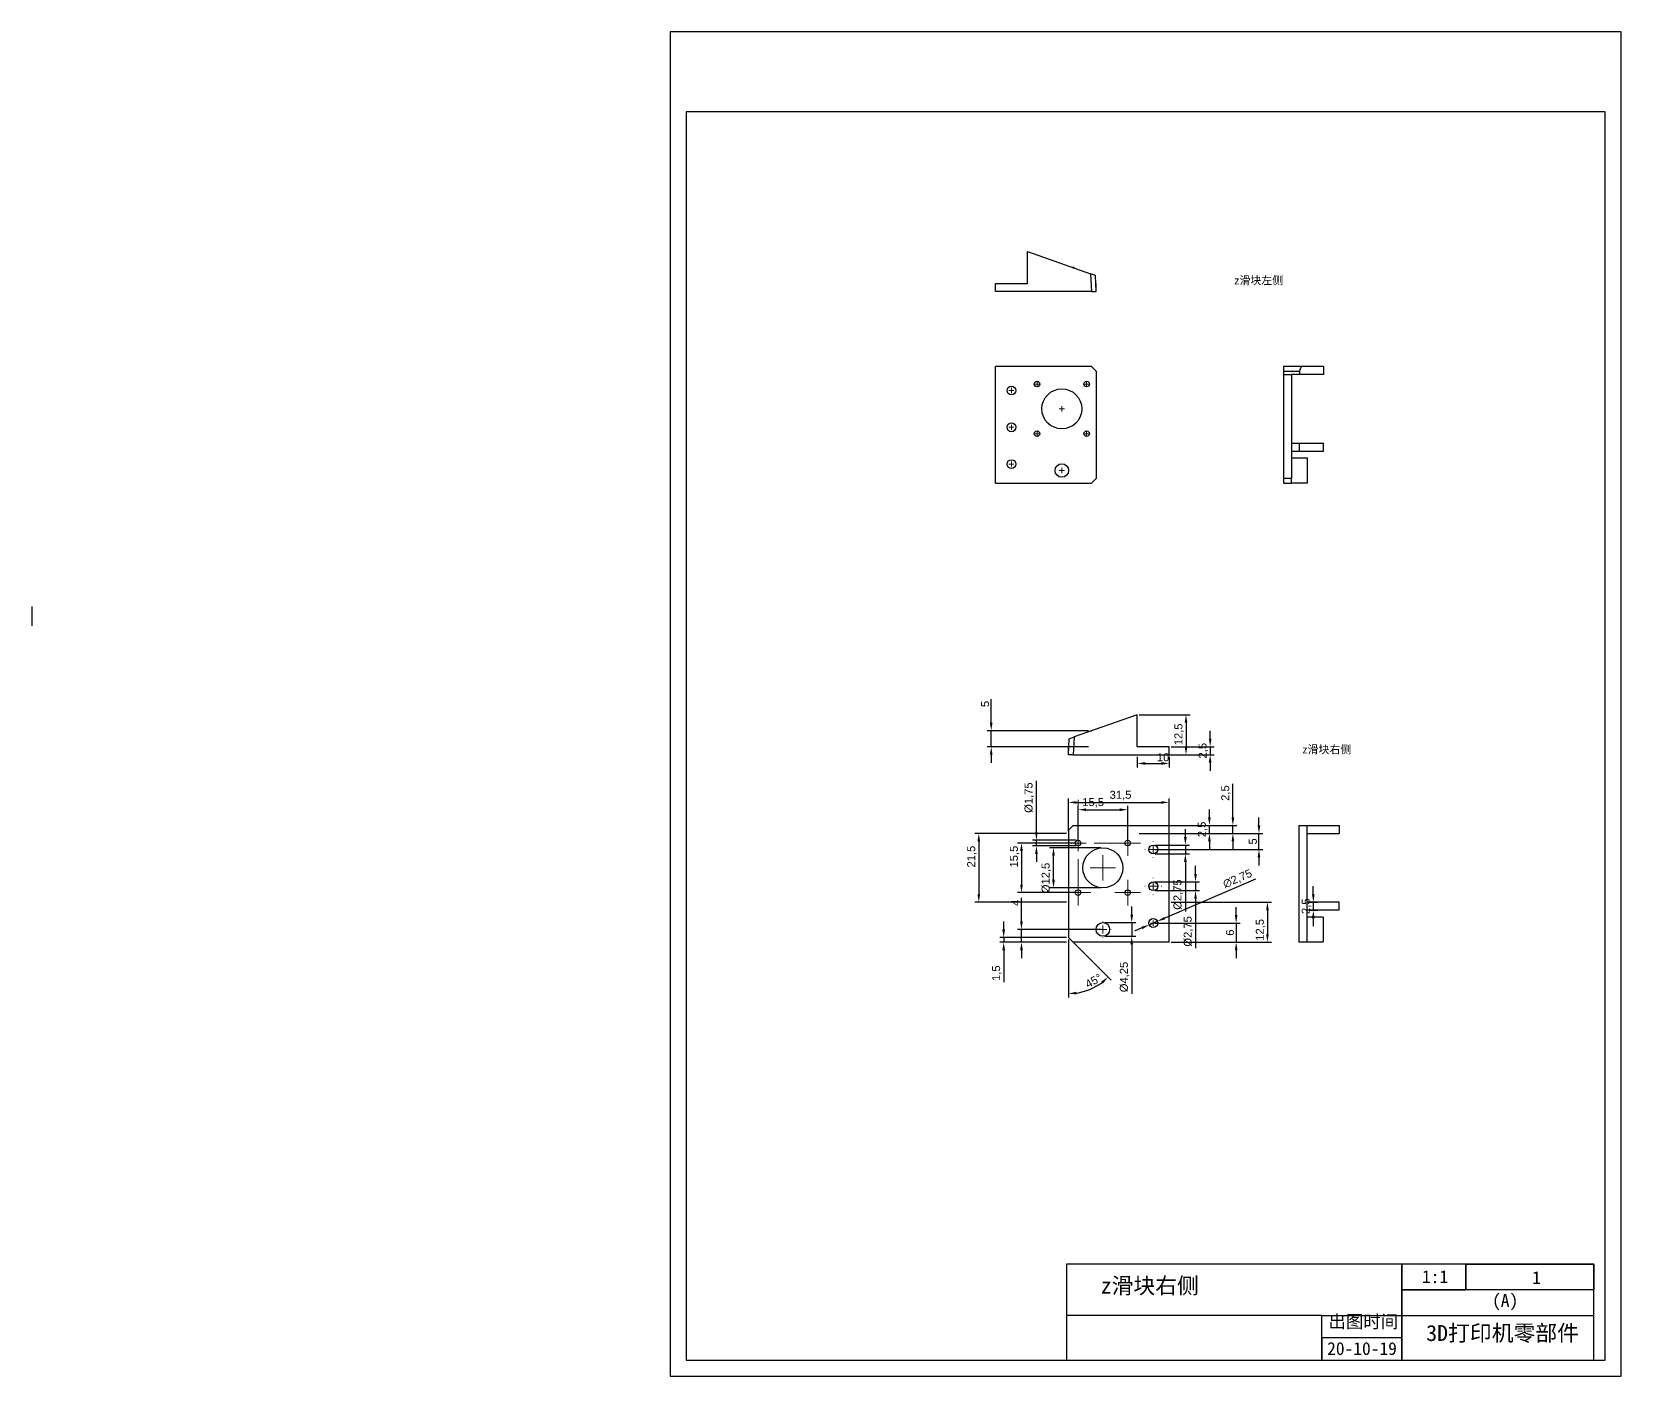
# Model space of a CAD drawing. Header units: millimetres. Extents: x -9 to 2385, y -1365 to 512.
# Drawn here: x -9.4 to 487, y -378.9 to 41.1 of the extents above; entities that cross this region are included whole.
import ezdxf

# ---------------------------------------------------------------- set-up
doc = ezdxf.new("R2010")
doc.units = ezdxf.units.MM
doc.styles.get("Standard").update_dxf_attribs({"font": 'arial.ttf'})
doc.dimstyles.new('ISO-25', dxfattribs={"dimtxt": 2.5, "dimasz": 2.5, "dimexe": 1.25, "dimexo": 0.625, "dimtad": 1, "dimtxsty": 'Standard', "dimcen": 2.5, "dimclrd": 1, "dimclre": 1, "dimclrt": 1, "dimadec": 0, "dimazin": 0, "dimtfac": 1, "dimtmove": 0, "dimatfit": 3, "dimfxl": 1, "dimtfillclr": 1, "dimarcsym": 0})

# ---------------------------------------------------------------- blocks, each defined once
blk = doc.blocks.new('SW_CENTERMARKSYMBOL_9')
at = {"color": 0, "linetype": 'Continuous', "lineweight": 0}
for p, q in [((-0.5, 0), (-0.85, 0)), ((0, 0), (-0.5, 0)), ((0, 0.5), (0, 0.85)), ((0, 0), (0, 0.5)), ((0, 0), (0, -0.5)), ((0, 0), (0.5, 0)), ((0.5, 0), (0.85, 0)), ((0, -0.5), (0, -0.85))]:
    blk.add_line(p, q, dxfattribs=at)
blk = doc.blocks.new('SW_CENTERMARKSYMBOL_10')
at = {"color": 0, "linetype": 'Continuous', "lineweight": 0}
for p, q in [((-0.5, 0), (-0.85, 0)), ((0, 0), (-0.5, 0)), ((0, 0.5), (0, 0.85)), ((0, 0), (0, 0.5)), ((0, 0), (0, -0.5)), ((0, 0), (0.5, 0)), ((0.5, 0), (0.85, 0)), ((0, -0.5), (0, -0.85))]:
    blk.add_line(p, q, dxfattribs=at)
blk = doc.blocks.new('SW_CENTERMARKSYMBOL_11')
at = {"color": 0, "linetype": 'Continuous', "lineweight": 0}
for p, q in [((-0.5, 0), (-0.85, 0)), ((0, 0), (-0.5, 0)), ((0, 0.5), (0, 0.85)), ((0, 0), (0, 0.5)), ((0, 0), (0, -0.5)), ((0, 0), (0.5, 0)), ((0.5, 0), (0.85, 0)), ((0, -0.5), (0, -0.85))]:
    blk.add_line(p, q, dxfattribs=at)
blk = doc.blocks.new('SW_CENTERMARKSYMBOL_12')
at = {"color": 0, "linetype": 'Continuous', "lineweight": 0}
for p, q in [((-0.5, 0), (-0.8, 0)), ((0, 0), (-0.5, 0)), ((0, 0.5), (0, 0.8)), ((0, 0), (0, 0.5)), ((0, 0), (0, -0.5)), ((0, 0), (0.5, 0)), ((0.5, 0), (0.8, 0)), ((0, -0.5), (0, -0.8))]:
    blk.add_line(p, q, dxfattribs=at)
blk = doc.blocks.new('SW_CENTERMARKSYMBOL_13')
at = {"color": 0, "linetype": 'Continuous', "lineweight": 0}
for p, q in [((-0.5, 0), (-0.8, 0)), ((0, 0), (-0.5, 0)), ((0, 0.5), (0, 0.8)), ((0, 0), (0, 0.5)), ((0, 0), (0, -0.5)), ((0, 0), (0.5, 0)), ((0.5, 0), (0.8, 0)), ((0, -0.5), (0, -0.8))]:
    blk.add_line(p, q, dxfattribs=at)
blk = doc.blocks.new('SW_CENTERMARKSYMBOL_14')
at = {"color": 0, "linetype": 'Continuous', "lineweight": 0}
for p, q in [((-0.5, 0), (-0.8, 0)), ((0, 0), (-0.5, 0)), ((0, 0.5), (0, 0.8)), ((0, 0), (0, 0.5)), ((0, 0), (0, -0.5)), ((0, 0), (0.5, 0)), ((0.5, 0), (0.8, 0)), ((0, -0.5), (0, -0.8))]:
    blk.add_line(p, q, dxfattribs=at)
blk = doc.blocks.new('SW_CENTERMARKSYMBOL_15')
at = {"color": 0, "linetype": 'Continuous', "lineweight": 0}
for p, q in [((-0.5, 0), (-0.8, 0)), ((0, 0), (-0.5, 0)), ((0, 0.5), (0, 0.8)), ((0, 0), (0, 0.5)), ((0, 0), (0, -0.5)), ((0, 0), (0.5, 0)), ((0.5, 0), (0.8, 0)), ((0, -0.5), (0, -0.8))]:
    blk.add_line(p, q, dxfattribs=at)
blk = doc.blocks.new('SW_CENTERMARKSYMBOL_16')
at = {"color": 0, "linetype": 'Continuous', "lineweight": 0}
for p, q in [((-0.5, 0), (-0.8, 0)), ((0, 0), (-0.5, 0)), ((0, 0.5), (0, 0.8)), ((0, 0), (0, 0.5)), ((0, 0), (0, -0.5)), ((0, 0), (0.5, 0)), ((0.5, 0), (0.8, 0)), ((0, -0.5), (0, -0.8))]:
    blk.add_line(p, q, dxfattribs=at)
blk = doc.blocks.new('SW_CENTERMARKSYMBOL_17')
at = {"color": 0, "linetype": 'Continuous', "lineweight": 0}
for p, q in [((-0.5, 0), (-0.8, 0)), ((0, 0), (-0.5, 0)), ((0, 0.5), (0, 0.8)), ((0, 0), (0, 0.5)), ((0, 0), (0, -0.5)), ((0, 0), (0.5, 0)), ((0.5, 0), (0.8, 0)), ((0, -0.5), (0, -0.8))]:
    blk.add_line(p, q, dxfattribs=at)
blk = doc.blocks.new('*D286')
at = {"color": 1, "linetype": 'Continuous', "lineweight": -2, "transparency": 16777216}
for p, q in [((314.39, -208.72), (314.39, -198.41)), ((345.89, -208.72), (345.89, -198.41)), ((316.89, -199.66), (343.39, -199.66))]:
    blk.add_line(p, q, dxfattribs=at)
at = {"color": 1, "linetype": 'Continuous', "transparency": 16777216}
for points in [[(316.89, -199.24), (316.89, -200.07), (314.39, -199.66)], [(343.39, -199.24), (343.39, -200.07), (345.89, -199.66)]]:
    blk.add_solid(points, dxfattribs=at)
at = {"layer": 'Defpoints', "color": 0, "linetype": 'Continuous', "transparency": 16777216}
for p in [(345.89, -199.66), (314.39, -209.34), (345.89, -209.34)]:
    blk.add_point(p, dxfattribs=at)
at = {"color": 1, "linetype": 'Continuous', "lineweight": 18, "transparency": 16777216, "insert": (330.66, -196.03), "char_height": 2.5, "attachment_point": 2}
blk.add_mtext('31,5', dxfattribs=at)
blk = doc.blocks.new('*D287')
at = {"color": 1, "linetype": 'Continuous', "lineweight": -2, "transparency": 16777216}
for p, q in [((313.76, -209.34), (285.14, -209.34)), ((286.39, -211.84), (286.39, -228.34)), ((313.76, -230.84), (285.14, -230.84))]:
    blk.add_line(p, q, dxfattribs=at)
at = {"color": 1, "linetype": 'Continuous', "transparency": 16777216}
for points in [[(285.97, -211.84), (286.8, -211.84), (286.39, -209.34)], [(285.97, -228.34), (286.8, -228.34), (286.39, -230.84)]]:
    blk.add_solid(points, dxfattribs=at)
at = {"layer": 'Defpoints', "color": 0, "linetype": 'Continuous', "transparency": 16777216}
for p in [(314.39, -209.34), (286.39, -230.84), (314.39, -230.84)]:
    blk.add_point(p, dxfattribs=at)
at = {"color": 1, "linetype": 'Continuous', "lineweight": 18, "transparency": 16777216, "insert": (282.76, -216.58), "char_height": 2.5, "attachment_point": 2, "rotation": 90}
blk.add_mtext('21,5', dxfattribs=at)
blk = doc.blocks.new('*D288')
at = {"color": 1, "linetype": 'Continuous', "lineweight": -2, "transparency": 16777216}
for p, q in [((317.39, -211.72), (317.39, -200.68)), ((319.89, -201.93), (330.39, -201.93)), ((332.89, -211.72), (332.89, -200.68))]:
    blk.add_line(p, q, dxfattribs=at)
at = {"color": 1, "linetype": 'Continuous', "transparency": 16777216}
for points in [[(319.89, -201.52), (319.89, -202.35), (317.39, -201.93)], [(330.39, -201.52), (330.39, -202.35), (332.89, -201.93)]]:
    blk.add_solid(points, dxfattribs=at)
at = {"layer": 'Defpoints', "color": 0, "linetype": 'Continuous', "transparency": 16777216}
for p in [(332.89, -201.93), (317.39, -212.34), (332.89, -212.34)]:
    blk.add_point(p, dxfattribs=at)
at = {"color": 1, "linetype": 'Continuous', "lineweight": 18, "transparency": 16777216, "insert": (322.1, -198.3), "char_height": 2.5, "attachment_point": 2}
blk.add_mtext('15,5', dxfattribs=at)
blk = doc.blocks.new('*D289')
at = {"color": 1, "linetype": 'Continuous', "lineweight": -2, "transparency": 16777216}
for p, q in [((316.76, -212.34), (298.47, -212.34)), ((299.72, -214.84), (299.72, -225.34)), ((316.76, -227.84), (298.47, -227.84))]:
    blk.add_line(p, q, dxfattribs=at)
at = {"color": 1, "linetype": 'Continuous', "transparency": 16777216}
for points in [[(299.3, -214.84), (300.14, -214.84), (299.72, -212.34)], [(299.3, -225.34), (300.14, -225.34), (299.72, -227.84)]]:
    blk.add_solid(points, dxfattribs=at)
at = {"layer": 'Defpoints', "color": 0, "linetype": 'Continuous', "transparency": 16777216}
for p in [(317.39, -212.34), (299.72, -227.84), (317.39, -227.84)]:
    blk.add_point(p, dxfattribs=at)
at = {"color": 1, "linetype": 'Continuous', "lineweight": 18, "transparency": 16777216, "insert": (296.09, -216.58), "char_height": 2.5, "attachment_point": 2, "rotation": 90}
blk.add_mtext('15,5', dxfattribs=at)
blk = doc.blocks.new('*D290')
at = {"color": 1, "linetype": 'Continuous', "lineweight": -2, "transparency": 16777216}
for p, q in [((324.51, -213.84), (308.47, -213.84)), ((309.72, -223.84), (309.72, -216.34)), ((324.51, -226.34), (308.47, -226.34))]:
    blk.add_line(p, q, dxfattribs=at)
at = {"color": 1, "linetype": 'Continuous', "transparency": 16777216}
for points in [[(309.3, -216.34), (310.14, -216.34), (309.72, -213.84)], [(309.3, -223.84), (310.14, -223.84), (309.72, -226.34)]]:
    blk.add_solid(points, dxfattribs=at)
at = {"layer": 'Defpoints', "color": 0, "linetype": 'Continuous', "transparency": 16777216}
for p in [(309.72, -213.84), (325.14, -213.84), (325.14, -226.34)]:
    blk.add_point(p, dxfattribs=at)
at = {"color": 1, "linetype": 'Continuous', "lineweight": 18, "transparency": 16777216, "insert": (306.01, -223.26), "char_height": 2.5, "attachment_point": 2, "rotation": 90}
blk.add_mtext('%%c12,5', dxfattribs=at)
blk = doc.blocks.new('*D291')
at = {"color": 1, "linetype": 'Continuous', "lineweight": -2, "transparency": 16777216}
for p, q in [((304.39, -208.97), (304.39, -192.91)), ((316.76, -211.47), (303.14, -211.47)), ((316.76, -213.22), (303.14, -213.22)), ((304.39, -213.22), (304.39, -211.47)), ((304.39, -215.72), (304.39, -218.22))]:
    blk.add_line(p, q, dxfattribs=at)
at = {"color": 1, "linetype": 'Continuous', "transparency": 16777216}
for points in [[(303.97, -208.97), (304.8, -208.97), (304.39, -211.47)], [(303.97, -215.72), (304.8, -215.72), (304.39, -213.22)]]:
    blk.add_solid(points, dxfattribs=at)
at = {"layer": 'Defpoints', "color": 0, "linetype": 'Continuous', "transparency": 16777216}
for p in [(304.39, -211.47), (317.39, -211.47), (317.39, -213.22)]:
    blk.add_point(p, dxfattribs=at)
at = {"color": 1, "linetype": 'Continuous', "lineweight": 18, "transparency": 16777216, "insert": (300.67, -198.15), "char_height": 2.5, "attachment_point": 2, "rotation": 90}
blk.add_mtext('%%c1,75', dxfattribs=at)
blk = doc.blocks.new('*D292')
at = {"color": 1, "linetype": 'Continuous', "lineweight": -2, "transparency": 16777216}
for p, q in [((350.9, -210.47), (350.9, -207.97)), ((341.51, -212.97), (352.15, -212.97)), ((350.9, -212.97), (350.9, -215.72)), ((341.51, -215.72), (352.15, -215.72)), ((350.9, -218.22), (350.9, -233.69))]:
    blk.add_line(p, q, dxfattribs=at)
at = {"color": 1, "linetype": 'Continuous', "transparency": 16777216}
for points in [[(350.48, -210.47), (351.32, -210.47), (350.9, -212.97)], [(350.48, -218.22), (351.32, -218.22), (350.9, -215.72)]]:
    blk.add_solid(points, dxfattribs=at)
at = {"layer": 'Defpoints', "color": 0, "linetype": 'Continuous', "transparency": 16777216}
for p in [(340.89, -212.97), (350.9, -212.97), (340.89, -215.72)]:
    blk.add_point(p, dxfattribs=at)
at = {"color": 1, "linetype": 'Continuous', "lineweight": 18, "transparency": 16777216, "insert": (347.19, -228.45), "char_height": 2.5, "attachment_point": 2, "rotation": 90}
blk.add_mtext('%%c2,75', dxfattribs=at)
blk = doc.blocks.new('*D293')
at = {"color": 1, "linetype": 'Continuous', "lineweight": -2, "transparency": 16777216}
for p, q in [((354.08, -221.97), (354.08, -219.47)), ((341.51, -224.47), (355.33, -224.47)), ((341.51, -227.22), (355.33, -227.22)), ((354.08, -224.47), (354.08, -227.22)), ((354.08, -229.72), (354.08, -245.19))]:
    blk.add_line(p, q, dxfattribs=at)
at = {"color": 1, "linetype": 'Continuous', "transparency": 16777216}
for points in [[(353.66, -221.97), (354.49, -221.97), (354.08, -224.47)], [(353.66, -229.72), (354.49, -229.72), (354.08, -227.22)]]:
    blk.add_solid(points, dxfattribs=at)
at = {"layer": 'Defpoints', "color": 0, "linetype": 'Continuous', "transparency": 16777216}
for p in [(340.89, -224.47), (340.89, -227.22), (354.08, -224.47)]:
    blk.add_point(p, dxfattribs=at)
at = {"color": 1, "linetype": 'Continuous', "lineweight": 18, "transparency": 16777216, "insert": (350.37, -239.95), "char_height": 2.5, "attachment_point": 2, "rotation": 90}
blk.add_mtext('%%c2,75', dxfattribs=at)
blk = doc.blocks.new('*D294')
at = {"color": 1, "linetype": 'Continuous', "lineweight": -2, "transparency": 16777216}
for p, q in [((373.89, -206.84), (373.89, -204.34)), ((346.51, -209.34), (375.14, -209.34)), ((373.89, -214.34), (373.89, -209.34)), ((341.51, -214.34), (375.14, -214.34)), ((373.89, -216.84), (373.89, -219.34))]:
    blk.add_line(p, q, dxfattribs=at)
at = {"color": 1, "linetype": 'Continuous', "transparency": 16777216}
for points in [[(373.47, -206.84), (374.3, -206.84), (373.89, -209.34)], [(373.47, -216.84), (374.3, -216.84), (373.89, -214.34)]]:
    blk.add_solid(points, dxfattribs=at)
at = {"layer": 'Defpoints', "color": 0, "linetype": 'Continuous', "transparency": 16777216}
for p in [(345.89, -209.34), (373.89, -209.34), (340.89, -214.34)]:
    blk.add_point(p, dxfattribs=at)
at = {"color": 1, "linetype": 'Continuous', "lineweight": 18, "transparency": 16777216, "insert": (370.72, -211.84), "char_height": 2.5, "attachment_point": 2, "rotation": 90}
blk.add_mtext('5', dxfattribs=at)
blk = doc.blocks.new('*D295')
at = {"color": 1, "linetype": 'Continuous', "lineweight": -2, "transparency": 16777216}
for p, q in [((346.51, -230.84), (377.78, -230.84)), ((376.53, -233.34), (376.53, -240.84)), ((346.51, -243.34), (377.78, -243.34))]:
    blk.add_line(p, q, dxfattribs=at)
at = {"color": 1, "linetype": 'Continuous', "transparency": 16777216}
for points in [[(376.12, -233.34), (376.95, -233.34), (376.53, -230.84)], [(376.12, -240.84), (376.95, -240.84), (376.53, -243.34)]]:
    blk.add_solid(points, dxfattribs=at)
at = {"layer": 'Defpoints', "color": 0, "linetype": 'Continuous', "transparency": 16777216}
for p in [(345.89, -230.84), (345.89, -243.34), (376.53, -243.34)]:
    blk.add_point(p, dxfattribs=at)
at = {"color": 1, "linetype": 'Continuous', "lineweight": 18, "transparency": 16777216, "insert": (372.9, -239.47), "char_height": 2.5, "attachment_point": 2, "rotation": 90}
blk.add_mtext('12,5', dxfattribs=at)
blk = doc.blocks.new('*D296')
at = {"color": 1, "linetype": 'Continuous', "lineweight": -2, "transparency": 16777216}
for p, q in [((334.15, -234.72), (334.15, -232.22)), ((325.76, -237.22), (335.4, -237.22)), ((334.15, -237.22), (334.15, -241.47)), ((325.76, -241.47), (335.4, -241.47)), ((334.15, -243.97), (334.15, -259.44))]:
    blk.add_line(p, q, dxfattribs=at)
at = {"color": 1, "linetype": 'Continuous', "transparency": 16777216}
for points in [[(333.73, -234.72), (334.56, -234.72), (334.15, -237.22)], [(333.73, -243.97), (334.56, -243.97), (334.15, -241.47)]]:
    blk.add_solid(points, dxfattribs=at)
at = {"layer": 'Defpoints', "color": 0, "linetype": 'Continuous', "transparency": 16777216}
for p in [(325.14, -237.22), (334.15, -237.22), (325.14, -241.47)]:
    blk.add_point(p, dxfattribs=at)
at = {"color": 1, "linetype": 'Continuous', "lineweight": 18, "transparency": 16777216, "insert": (330.44, -254.2), "char_height": 2.5, "attachment_point": 2, "rotation": 90}
blk.add_mtext('%%c4,25', dxfattribs=at)
blk = doc.blocks.new('*D297')
at = {"color": 1, "linetype": 'Continuous', "lineweight": -2, "transparency": 16777216}
for p, q in [((299.72, -236.84), (299.72, -229.5)), ((324.51, -239.34), (298.47, -239.34)), ((299.72, -243.34), (299.72, -239.34)), ((313.76, -243.34), (298.47, -243.34)), ((299.72, -245.84), (299.72, -248.34))]:
    blk.add_line(p, q, dxfattribs=at)
at = {"color": 1, "linetype": 'Continuous', "transparency": 16777216}
for points in [[(299.3, -236.84), (300.14, -236.84), (299.72, -239.34)], [(299.3, -245.84), (300.14, -245.84), (299.72, -243.34)]]:
    blk.add_solid(points, dxfattribs=at)
at = {"layer": 'Defpoints', "color": 0, "linetype": 'Continuous', "transparency": 16777216}
for p in [(325.14, -239.34), (299.72, -243.34), (314.39, -243.34)]:
    blk.add_point(p, dxfattribs=at)
at = {"color": 1, "linetype": 'Continuous', "lineweight": 18, "transparency": 16777216, "insert": (296.6, -230.99), "char_height": 2.5, "attachment_point": 2, "rotation": 90}
blk.add_mtext('4', dxfattribs=at)
blk = doc.blocks.new('*D298')
at = {"color": 1, "linetype": 'Continuous', "lineweight": -2, "transparency": 16777216}
for p, q in [((365.74, -204.34), (365.74, -193.81)), ((336.51, -206.84), (366.99, -206.84)), ((365.74, -209.34), (365.74, -206.84)), ((336.51, -209.34), (366.99, -209.34)), ((365.74, -211.84), (365.74, -214.34))]:
    blk.add_line(p, q, dxfattribs=at)
at = {"color": 1, "linetype": 'Continuous', "transparency": 16777216}
for points in [[(365.32, -204.34), (366.16, -204.34), (365.74, -206.84)], [(365.32, -211.84), (366.16, -211.84), (365.74, -209.34)]]:
    blk.add_solid(points, dxfattribs=at)
at = {"layer": 'Defpoints', "color": 0, "linetype": 'Continuous', "transparency": 16777216}
for p in [(335.89, -206.84), (365.74, -206.84), (335.89, -209.34)]:
    blk.add_point(p, dxfattribs=at)
at = {"color": 1, "linetype": 'Continuous', "lineweight": 18, "transparency": 16777216, "insert": (362.11, -196.74), "char_height": 2.5, "attachment_point": 2, "rotation": 90}
blk.add_mtext('2,5', dxfattribs=at)
blk = doc.blocks.new('*D299')
at = {"color": 1, "linetype": 'Continuous', "lineweight": -2, "transparency": 16777216}
for p, q in [((366.76, -234.84), (366.76, -232.34)), ((341.51, -237.34), (368.01, -237.34)), ((366.76, -237.34), (366.76, -243.34)), ((346.51, -243.34), (368.01, -243.34)), ((366.76, -245.84), (366.76, -248.34))]:
    blk.add_line(p, q, dxfattribs=at)
at = {"color": 1, "linetype": 'Continuous', "transparency": 16777216}
for points in [[(366.35, -234.84), (367.18, -234.84), (366.76, -237.34)], [(366.35, -245.84), (367.18, -245.84), (366.76, -243.34)]]:
    blk.add_solid(points, dxfattribs=at)
at = {"layer": 'Defpoints', "color": 0, "linetype": 'Continuous', "transparency": 16777216}
for p in [(340.89, -237.34), (345.89, -243.34), (366.76, -243.34)]:
    blk.add_point(p, dxfattribs=at)
at = {"color": 1, "linetype": 'Continuous', "lineweight": 18, "transparency": 16777216, "insert": (363.59, -240.34), "char_height": 2.5, "attachment_point": 2, "rotation": 90}
blk.add_mtext('6', dxfattribs=at)
blk = doc.blocks.new('*D300')
at = {"color": 1, "linetype": 'Continuous', "lineweight": -2, "transparency": 16777216}
for p, q in [((372.8, -223.66), (344.45, -235.82)), ((339.62, -237.89), (342.15, -236.8)), ((337.32, -238.87), (335.03, -239.86))]:
    blk.add_line(p, q, dxfattribs=at)
at = {"color": 1, "linetype": 'Continuous', "transparency": 16777216}
for points in [[(337.16, -238.49), (337.49, -239.25), (339.62, -237.89)], [(344.28, -235.43), (344.61, -236.2), (342.15, -236.8)]]:
    blk.add_solid(points, dxfattribs=at)
at = {"layer": 'Defpoints', "color": 0, "linetype": 'Continuous', "transparency": 16777216}
for p in [(339.62, -237.89), (342.15, -236.8)]:
    blk.add_point(p, dxfattribs=at)
at = {"color": 1, "linetype": 'Continuous', "lineweight": 18, "transparency": 16777216, "insert": (362.28, -224.13), "char_height": 2.5, "attachment_point": 1, "rotation": 23.2026}
blk.add_mtext('∅2,75', dxfattribs=at)
blk = doc.blocks.new('*D301')
at = {"color": 1, "linetype": 'Continuous', "lineweight": -2, "transparency": 16777216}
for p, q in [((358.41, -204.34), (358.41, -201.84)), ((346.51, -206.84), (359.66, -206.84)), ((358.41, -209.34), (358.41, -206.84)), ((346.51, -209.34), (359.66, -209.34)), ((358.41, -211.84), (358.41, -214.34))]:
    blk.add_line(p, q, dxfattribs=at)
at = {"color": 1, "linetype": 'Continuous', "transparency": 16777216}
for points in [[(357.99, -204.34), (358.82, -204.34), (358.41, -206.84)], [(357.99, -211.84), (358.82, -211.84), (358.41, -209.34)]]:
    blk.add_solid(points, dxfattribs=at)
at = {"layer": 'Defpoints', "color": 0, "linetype": 'Continuous', "transparency": 16777216}
for p in [(345.89, -206.84), (358.41, -206.84), (345.89, -209.34)]:
    blk.add_point(p, dxfattribs=at)
at = {"color": 1, "linetype": 'Continuous', "lineweight": 18, "transparency": 16777216, "insert": (354.78, -208.09), "char_height": 2.5, "attachment_point": 2, "rotation": 90}
blk.add_mtext('2,5', dxfattribs=at)
blk = doc.blocks.new('*D302')
at = {"color": 1, "linetype": 'Continuous', "lineweight": -2, "transparency": 16777216}
for p, q in [((294.17, -239.34), (294.17, -236.84)), ((313.76, -241.84), (292.92, -241.84)), ((294.17, -241.84), (294.17, -243.34)), ((313.76, -243.34), (292.92, -243.34)), ((294.17, -245.84), (294.17, -255.8))]:
    blk.add_line(p, q, dxfattribs=at)
at = {"color": 1, "linetype": 'Continuous', "transparency": 16777216}
for points in [[(293.75, -239.34), (294.58, -239.34), (294.17, -241.84)], [(293.75, -245.84), (294.58, -245.84), (294.17, -243.34)]]:
    blk.add_solid(points, dxfattribs=at)
at = {"layer": 'Defpoints', "color": 0, "linetype": 'Continuous', "transparency": 16777216}
for p in [(314.39, -241.84), (294.17, -243.34), (314.39, -243.34)]:
    blk.add_point(p, dxfattribs=at)
at = {"color": 1, "linetype": 'Continuous', "lineweight": 18, "transparency": 16777216, "insert": (290.54, -253.01), "char_height": 2.5, "attachment_point": 2, "rotation": 90}
blk.add_mtext('1,5', dxfattribs=at)
blk = doc.blocks.new('*D303')
at = {"color": 1, "linetype": 'Continuous', "lineweight": -2, "transparency": 16777216}
for p, q in [((314.39, -242.47), (314.39, -260.65)), ((314.83, -242.29), (327.68, -255.14))]:
    blk.add_line(p, q, dxfattribs=at)
blk.add_arc((314.39, -241.84), 17.55, 278.1677, 306.8323, dxfattribs=at)
at = {"color": 1, "linetype": 'Continuous', "transparency": 16777216}
for points in [[(324.63, -255.58), (325.18, -256.21), (326.8, -254.25)], [(316.91, -259.63), (316.85, -258.8), (314.39, -259.4)]]:
    blk.add_solid(points, dxfattribs=at)
at = {"layer": 'Defpoints', "color": 0, "linetype": 'Continuous', "transparency": 16777216}
for p in [(314.39, -236.84), (310.85, -238.31), (314.39, -241.84), (314.39, -241.84), (318.93, -258.8)]:
    blk.add_point(p, dxfattribs=at)
at = {"color": 1, "linetype": 'Continuous', "lineweight": 18, "transparency": 16777216, "insert": (319.31, -255.59), "char_height": 2.5, "attachment_point": 1, "rotation": 29.5729}
blk.add_mtext('45°', dxfattribs=at)
blk = doc.blocks.new('SW_CENTERMARKSYMBOL_0')
at = {"color": 0, "linetype": 'Continuous', "lineweight": 0}
for p, q in [((0, 5), (0, 13.5)), ((-5, 0), (-13.5, 0)), ((0, 0), (-2.5, 0)), ((0, 0), (0, 2.5)), ((0, 0), (0, -2.5)), ((0, 0), (2.5, 0)), ((5, 0), (13.5, 0)), ((0, -5), (0, -13.5))]:
    blk.add_line(p, q, dxfattribs=at)
blk = doc.blocks.new('SW_CENTERMARKSYMBOL_1')
at = {"color": 0, "linetype": 'Continuous', "lineweight": 0}
for p, q in [((-2.5, 0), (-4, 0)), ((0, 0), (-2.5, 0)), ((0, 2.5), (0, 4)), ((0, 0), (0, 2.5)), ((0, 0), (0, -2.5)), ((0, 0), (2.5, 0)), ((2.5, 0), (4, 0)), ((0, -2.5), (0, -4))]:
    blk.add_line(p, q, dxfattribs=at)
blk = doc.blocks.new('SW_CENTERMARKSYMBOL_2')
at = {"color": 0, "linetype": 'Continuous', "lineweight": 0}
for p, q in [((-2.5, 0), (-4, 0)), ((0, 0), (-2.5, 0)), ((0, 2.5), (0, 4)), ((0, 0), (0, 2.5)), ((0, 0), (0, -2.5)), ((0, 0), (2.5, 0)), ((2.5, 0), (4, 0)), ((0, -2.5), (0, -4))]:
    blk.add_line(p, q, dxfattribs=at)
blk = doc.blocks.new('SW_CENTERMARKSYMBOL_3')
at = {"color": 0, "linetype": 'Continuous', "lineweight": 0}
for p, q in [((-2.5, 0), (-4, 0)), ((0, 0), (-2.5, 0)), ((0, 2.5), (0, 4)), ((0, 0), (0, 2.5)), ((0, 0), (0, -2.5)), ((0, 0), (2.5, 0)), ((2.5, 0), (4, 0)), ((0, -2.5), (0, -4))]:
    blk.add_line(p, q, dxfattribs=at)
blk = doc.blocks.new('SW_CENTERMARKSYMBOL_4')
at = {"color": 0, "linetype": 'Continuous', "lineweight": 0}
for p, q in [((-2.5, 0), (-4, 0)), ((0, 0), (-2.5, 0)), ((0, 2.5), (0, 4)), ((0, 0), (0, 2.5)), ((0, 0), (0, -2.5)), ((0, 0), (2.5, 0)), ((2.5, 0), (4, 0)), ((0, -2.5), (0, -4))]:
    blk.add_line(p, q, dxfattribs=at)
blk = doc.blocks.new('SW_CENTERMARKSYMBOL_5')
at = {"color": 0, "linetype": 'Continuous', "lineweight": 0}
for p, q in [((-2.5, 0), (-2.625, 0)), ((0, 0), (-1.25, 0)), ((0, 2.5), (0, 2.625)), ((0, 0), (0, 1.25)), ((0, 0), (0, -1.25)), ((0, 0), (1.25, 0)), ((2.5, 0), (2.625, 0)), ((0, -2.5), (0, -2.625))]:
    blk.add_line(p, q, dxfattribs=at)
blk = doc.blocks.new('SW_CENTERMARKSYMBOL_6')
at = {"color": 0, "linetype": 'Continuous', "lineweight": 0}
for p, q in [((-2.5, 0), (-2.625, 0)), ((0, 0), (-1.25, 0)), ((0, 2.5), (0, 2.625)), ((0, 0), (0, 1.25)), ((0, 0), (0, -1.25)), ((0, 0), (1.25, 0)), ((2.5, 0), (2.625, 0)), ((0, -2.5), (0, -2.625))]:
    blk.add_line(p, q, dxfattribs=at)
blk = doc.blocks.new('SW_CENTERMARKSYMBOL_7')
at = {"color": 0, "linetype": 'Continuous', "lineweight": 0}
for p, q in [((-2.5, 0), (-2.625, 0)), ((0, 0), (-1.25, 0)), ((0, 2.5), (0, 2.625)), ((0, 0), (0, 1.25)), ((0, 0), (0, -1.25)), ((0, 0), (1.25, 0)), ((2.5, 0), (2.625, 0)), ((0, -2.5), (0, -2.625))]:
    blk.add_line(p, q, dxfattribs=at)
blk = doc.blocks.new('SW_CENTERMARKSYMBOL_8')
at = {"color": 0, "linetype": 'Continuous', "lineweight": 0}
for p, q in [((-0.5, 0), (-0.85, 0)), ((0, 0), (-0.5, 0)), ((0, 0.5), (0, 0.85)), ((0, 0), (0, 0.5)), ((0, 0), (0, -0.5)), ((0, 0), (0.5, 0)), ((0.5, 0), (0.85, 0)), ((0, -0.5), (0, -0.85))]:
    blk.add_line(p, q, dxfattribs=at)
blk = doc.blocks.new('*D304')
at = {"color": 1, "linetype": 'Continuous', "lineweight": -2, "transparency": 16777216}
for p, q in [((358.65, -179.75), (358.65, -177.25)), ((346.51, -182.25), (359.9, -182.25)), ((358.65, -182.25), (358.65, -184.75)), ((346.51, -184.75), (359.9, -184.75)), ((358.65, -187.25), (358.65, -189.75))]:
    blk.add_line(p, q, dxfattribs=at)
at = {"color": 1, "linetype": 'Continuous', "transparency": 16777216}
for points in [[(358.23, -179.75), (359.07, -179.75), (358.65, -182.25)], [(358.23, -187.25), (359.07, -187.25), (358.65, -184.75)]]:
    blk.add_solid(points, dxfattribs=at)
at = {"layer": 'Defpoints', "color": 0, "linetype": 'Continuous', "transparency": 16777216}
for p in [(345.89, -182.25), (345.89, -184.75), (358.65, -184.75)]:
    blk.add_point(p, dxfattribs=at)
at = {"color": 1, "linetype": 'Continuous', "lineweight": 18, "transparency": 16777216, "insert": (355.02, -183.5), "char_height": 2.5, "attachment_point": 2, "rotation": 90}
blk.add_mtext('2,5', dxfattribs=at)
blk = doc.blocks.new('*D305')
at = {"color": 1, "linetype": 'Continuous', "lineweight": -2, "transparency": 16777216}
for p, q in [((290.27, -174.75), (290.27, -167.44)), ((320.64, -177.25), (289.02, -177.25)), ((290.27, -182.25), (290.27, -177.25)), ((320.64, -182.25), (289.02, -182.25)), ((290.27, -184.75), (290.27, -187.25))]:
    blk.add_line(p, q, dxfattribs=at)
at = {"color": 1, "linetype": 'Continuous', "transparency": 16777216}
for points in [[(289.85, -174.75), (290.69, -174.75), (290.27, -177.25)], [(289.85, -184.75), (290.69, -184.75), (290.27, -182.25)]]:
    blk.add_solid(points, dxfattribs=at)
at = {"layer": 'Defpoints', "color": 0, "linetype": 'Continuous', "transparency": 16777216}
for p in [(290.27, -177.25), (321.26, -177.25), (321.26, -182.25)]:
    blk.add_point(p, dxfattribs=at)
at = {"color": 1, "linetype": 'Continuous', "lineweight": 18, "transparency": 16777216, "insert": (287.1, -168.89), "char_height": 2.5, "attachment_point": 2, "rotation": 90}
blk.add_mtext('5', dxfattribs=at)
blk = doc.blocks.new('*D306')
at = {"color": 1, "linetype": 'Continuous', "lineweight": -2, "transparency": 16777216}
for p, q in [((336.51, -172.25), (352.36, -172.25)), ((351.11, -174.75), (351.11, -182.25)), ((336.51, -184.75), (352.36, -184.75))]:
    blk.add_line(p, q, dxfattribs=at)
at = {"color": 1, "linetype": 'Continuous', "transparency": 16777216}
for points in [[(350.69, -174.75), (351.53, -174.75), (351.11, -172.25)], [(350.69, -182.25), (351.53, -182.25), (351.11, -184.75)]]:
    blk.add_solid(points, dxfattribs=at)
at = {"layer": 'Defpoints', "color": 0, "linetype": 'Continuous', "transparency": 16777216}
for p in [(335.89, -172.25), (335.89, -184.75), (351.11, -184.75)]:
    blk.add_point(p, dxfattribs=at)
at = {"color": 1, "linetype": 'Continuous', "lineweight": 18, "transparency": 16777216, "insert": (347.48, -178.4), "char_height": 2.5, "attachment_point": 2, "rotation": 90}
blk.add_mtext('12,5', dxfattribs=at)
blk = doc.blocks.new('*D307')
at = {"color": 1, "linetype": 'Continuous', "lineweight": -2, "transparency": 16777216}
for p, q in [((335.89, -185.37), (335.89, -188.73)), ((338.39, -187.48), (343.39, -187.48)), ((345.89, -185.37), (345.89, -188.73))]:
    blk.add_line(p, q, dxfattribs=at)
at = {"color": 1, "linetype": 'Continuous', "transparency": 16777216}
for points in [[(338.39, -187.06), (338.39, -187.9), (335.89, -187.48)], [(343.39, -187.06), (343.39, -187.9), (345.89, -187.48)]]:
    blk.add_solid(points, dxfattribs=at)
at = {"layer": 'Defpoints', "color": 0, "linetype": 'Continuous', "transparency": 16777216}
for p in [(335.89, -184.75), (345.89, -184.75), (345.89, -187.48)]:
    blk.add_point(p, dxfattribs=at)
at = {"color": 1, "linetype": 'Continuous', "lineweight": 18, "transparency": 16777216, "insert": (343.94, -184.3), "char_height": 2.5, "attachment_point": 2}
blk.add_mtext('10', dxfattribs=at)
blk = doc.blocks.new('*D308')
at = {"color": 1, "linetype": 'Continuous', "lineweight": -2, "transparency": 16777216}
for p, q in [((390.87, -228.34), (390.87, -225.84)), ((389.52, -230.84), (392.12, -230.84)), ((390.87, -230.84), (390.87, -233.34)), ((389.52, -233.34), (392.12, -233.34)), ((390.87, -235.84), (390.87, -238.34))]:
    blk.add_line(p, q, dxfattribs=at)
at = {"color": 1, "linetype": 'Continuous', "transparency": 16777216}
for points in [[(390.45, -228.34), (391.28, -228.34), (390.87, -230.84)], [(390.45, -235.84), (391.28, -235.84), (390.87, -233.34)]]:
    blk.add_solid(points, dxfattribs=at)
at = {"layer": 'Defpoints', "color": 0, "linetype": 'Continuous', "transparency": 16777216}
for p in [(388.89, -230.84), (388.89, -233.34), (390.87, -233.34)]:
    blk.add_point(p, dxfattribs=at)
at = {"color": 1, "linetype": 'Continuous', "lineweight": 18, "transparency": 16777216, "insert": (387.24, -232.09), "char_height": 2.5, "attachment_point": 2, "rotation": 90}
blk.add_mtext('2,5', dxfattribs=at)

msp = doc.modelspace()

# ---------------------------------------------------------------- linework, layer by layer
at = {"color": 7, "linetype": 'Continuous', "lineweight": 25}
for p, q in [((301.5737, -27.5454), (321.2949, -34.5058)), ((301.5737, -37.5454), (301.5737, -27.5454)), ((316.1987, -32.5454), (315.7404, -32.5454)), ((316.1987, -32.7071), (316.1987, -32.5454)), ((321.2949, -34.5058), (321.5719, -40.0454)), ((322.8237, -35.0454), (321.2949, -34.5058)), ((291.5737, -40.0454), (291.5737, -37.5454)), ((291.5737, -37.5454), (301.5737, -37.5454)), ((323.0737, -40.0454), (322.8237, -35.0454)), ((322.9487, -37.5454), (323.0737, -37.5454)), ((323.0737, -40.0454), (323.0737, -37.5454)), ((321.5719, -40.0454), (291.5737, -40.0454)), ((321.5719, -40.0454), (323.0737, -40.0454)), ((291.5737, -99.9657), (291.5737, -63.4657)), ((321.5719, -63.4657), (291.5737, -63.4657)), ((321.5719, -63.4657), (323.0737, -64.9657)), ((381.5838, -63.4657), (381.5838, -64.9657)), ((387.1234, -63.4657), (381.5838, -63.4657)), ((386.5838, -64.9657), (387.1234, -63.4657)), ((394.0838, -63.4657), (387.1234, -63.4657)), ((394.0838, -63.4657), (394.0838, -65.9657)), ((323.0737, -64.9657), (323.0737, -65.9657)), ((323.0737, -65.9657), (323.0737, -98.4657)), ((381.5838, -64.9657), (386.5838, -64.9657)), ((381.5838, -64.9657), (381.5838, -65.9657)), ((381.5838, -65.9657), (381.5838, -98.4657)), ((381.5838, -65.9657), (384.0838, -65.9657)), ((386.5838, -65.9657), (384.0838, -65.9657)), ((384.0838, -65.9657), (384.0838, -98.4657)), ((386.5838, -64.9657), (386.5838, -65.9657)), ((394.0838, -65.9657), (386.5838, -65.9657)), ((384.0838, -87.4657), (386.5838, -87.4657)), ((386.5838, -89.9657), (386.5838, -87.4657)), ((386.5838, -87.4657), (394.0838, -87.4657)), ((394.0838, -89.9657), (394.0838, -87.4657)), ((384.0838, -89.9657), (386.5838, -89.9657)), ((389.0838, -92.0907), (384.0838, -92.0907)), ((386.5838, -89.9657), (394.0838, -89.9657)), ((389.0838, -95.9657), (389.0838, -92.0907)), ((323.0737, -98.4657), (321.5737, -99.9657)), ((384.0838, -98.4657), (381.5838, -98.4657)), ((381.5838, -98.4657), (381.5838, -99.9657)), ((384.0838, -99.9657), (384.0838, -98.4657)), ((389.0838, -99.8407), (389.0838, -95.9657)), ((291.5737, -99.9657), (321.5737, -99.9657)), ((381.5838, -99.9657), (384.0838, -99.9657)), ((384.0838, -99.8407), (389.0838, -99.8407)), ((-9.3725, -138.4692), (-9.3725, -144.4692)), ((335.8855, -172.2474), (316.1644, -179.2078)), ((335.8855, -182.2474), (335.8855, -172.2474)), ((321.2605, -177.2474), (321.2605, -177.4092)), ((321.2605, -177.2474), (321.7188, -177.2474)), ((314.3855, -184.7474), (314.6355, -179.7474)), ((314.3855, -184.7474), (314.3855, -182.2474)), ((314.5105, -182.2474), (314.3855, -182.2474)), ((314.6355, -179.7474), (316.1644, -179.2078)), ((316.1644, -179.2078), (315.8874, -184.7474)), ((345.8855, -182.2474), (335.8855, -182.2474)), ((345.8855, -184.7474), (345.8855, -182.2474)), ((315.8874, -184.7474), (314.3855, -184.7474)), ((315.8874, -184.7474), (345.8855, -184.7474)), ((315.8874, -206.8437), (314.3855, -208.3437)), ((314.3855, -208.3437), (314.3855, -209.3437)), ((315.8874, -206.8437), (345.8855, -206.8437)), ((345.8855, -243.3437), (345.8855, -206.8437)), ((386.3942, -243.3437), (386.3942, -206.8437)), ((386.3942, -206.8437), (388.8942, -206.8437)), ((388.8942, -243.3437), (388.8942, -206.8437)), ((388.8942, -206.8437), (398.8942, -206.8437)), ((398.8942, -206.8437), (398.8942, -209.3437)), ((314.3855, -209.3437), (314.3855, -241.8437)), ((388.8942, -209.3437), (398.8942, -209.3437)), ((398.8942, -230.8437), (388.8942, -230.8437)), ((398.8942, -233.3437), (398.8942, -230.8437)), ((398.8942, -233.3437), (388.8942, -233.3437)), ((393.8942, -235.4687), (388.8942, -235.4687)), ((393.8942, -235.4687), (393.8942, -243.2187)), ((314.3855, -241.8437), (315.8855, -243.3437)), ((388.8942, -243.2187), (393.8942, -243.2187)), ((345.8855, -243.3437), (315.8855, -243.3437)), ((388.8942, -243.3437), (386.3942, -243.3437))]:
    msp.add_line(p, q, dxfattribs=at)
for p, q in [((313.793, -343.9116, 420), (313.793, -373.9116, 420)), ((338.5247, -343.9116, 420), (313.793, -343.9116, 420)), ((438.5247, -343.9116, 420), (338.5247, -343.9116, 420)), ((418.5247, -373.9116, 420), (418.5247, -343.9116, 420)), ((418.5247, -343.9116, 420), (418.5247, -351.9116, 420)), ((438.5247, -351.9116, 420), (438.5247, -343.9116, 420)), ((438.5247, -351.9116, 420), (438.5247, -343.9116, 420)), ((438.5247, -343.9116, 420), (478.5247, -343.9116, 420)), ((478.5247, -343.9116, 420), (438.5247, -343.9116, 420)), ((438.5247, -343.9116, 420), (438.5247, -351.9116, 420)), ((478.5247, -373.9116, 420), (478.5247, -343.9116, 420)), ((478.5247, -343.9116, 420), (478.5247, -351.9116, 420)), ((418.5247, -351.9116, 420), (438.5247, -351.9116, 420)), ((438.5247, -351.9116, 420), (418.5247, -351.9116, 420)), ((418.5247, -351.9116, 420), (418.5247, -373.9116, 420)), ((478.5247, -351.9116, 420), (438.5247, -351.9116, 420)), ((393.5247, -359.9116, 420), (313.793, -359.9116, 420)), ((393.5247, -373.9116, 420), (393.5247, -359.9116, 420)), ((393.5247, -359.9116, 420), (418.5247, -359.9116, 420)), ((418.5247, -373.9116, 420), (418.5247, -359.9116, 420)), ((418.5247, -359.9116, 420), (478.5247, -359.9116, 420)), ((418.5247, -366.9116, 420), (393.5247, -366.9116, 420)), ((393.5247, -366.9116, 420), (393.5247, -373.9116, 420)), ((338.5247, -373.9116, 420), (353.5247, -373.9116, 420)), ((353.5247, -373.9116, 420), (393.5247, -373.9116, 420)), ((393.5247, -373.9116, 420), (418.5247, -373.9116, 420))]:
    msp.add_line(p, q)
for points in [[(190.0247, 41.0884), (190.0247, -378.9116), (487.0247, -378.9116), (487.0247, 41.0884)], [(195.0247, 16.0884), (195.0247, -373.9116), (482.0247, -373.9116), (482.0247, 16.0884)]]:
    msp.add_lwpolyline(points, close=True)
for centre, radius in [((304.5737, -68.9657), 0.875), ((320.0737, -68.9657), 0.875), ((296.5737, -70.9657), 1.375), ((312.3237, -76.7157), 6.25), ((296.5737, -82.4657), 1.375), ((304.5737, -84.4657), 0.875), ((320.0737, -84.4657), 0.875), ((296.5737, -93.9657), 1.375), ((312.3237, -95.9657), 2.125), ((317.3855, -212.3437), 0.875), ((332.8855, -212.3437), 0.875), ((340.8855, -214.3437), 1.375), ((325.1355, -220.0937), 6.25), ((317.3855, -227.8437), 0.875), ((332.8855, -227.8437), 0.875), ((340.8855, -225.8437), 1.375), ((325.1355, -239.3437), 2.125), ((340.8855, -237.3437), 1.375)]:
    msp.add_circle(centre, radius, dxfattribs=at)

# ---------------------------------------------------------------- block references
at = {"color": 7, "linetype": 'Continuous', "lineweight": 0}
for name, p in [('SW_CENTERMARKSYMBOL_10', (304.5737, -68.9657)), ('SW_CENTERMARKSYMBOL_9', (320.0737, -68.9657)), ('SW_CENTERMARKSYMBOL_14', (296.5737, -70.9657)), ('SW_CENTERMARKSYMBOL_13', (312.3237, -76.7157)), ('SW_CENTERMARKSYMBOL_15', (296.5737, -82.4657)), ('SW_CENTERMARKSYMBOL_11', (304.5737, -84.4657)), ('SW_CENTERMARKSYMBOL_12', (320.0737, -84.4657)), ('SW_CENTERMARKSYMBOL_17', (296.5737, -93.9657)), ('SW_CENTERMARKSYMBOL_16', (312.3237, -95.9657)), ('SW_CENTERMARKSYMBOL_0', (317.3855, -212.3437)), ('SW_CENTERMARKSYMBOL_1', (332.8855, -212.3437)), ('SW_CENTERMARKSYMBOL_5', (340.8855, -214.3437)), ('SW_CENTERMARKSYMBOL_4', (325.1355, -220.0937)), ('SW_CENTERMARKSYMBOL_6', (340.8855, -225.8437)), ('SW_CENTERMARKSYMBOL_3', (317.3855, -227.8437)), ('SW_CENTERMARKSYMBOL_2', (332.8855, -227.8437)), ('SW_CENTERMARKSYMBOL_7', (325.1355, -239.3437)), ('SW_CENTERMARKSYMBOL_8', (340.8855, -237.3437))]:
    msp.add_blockref(name, p, dxfattribs=at)

# ---------------------------------------------------------------- texts
at = {"char_height": 2.5, "attachment_point": 1}
for s, insert in [('{\\fSimSun|b0|i0|c134|p2;z滑块左侧}', (366.1078, -35.3221)), ('{\\fSimSun|b0|i0|c134|p2;z滑块右侧}', (387.387, -181.8717))]:
    msp.add_mtext_dynamic_manual_height_columns(s, width=39.865692, gutter_width=12.5, heights=[0], dxfattribs=dict(at, insert=insert))
at = {"attachment_point": 1}
for s, insert, char_height in [('{\\fSimSun|b0|i0|c134|p2;z滑块右侧}', (324.4521, -348.1016, 620.1756), 5), ('{\\fSimSun|b0|i0|c134|p2;1}', (459.1987, -346.1156, 420), 4), ('{\\fSimSun|b0|i0|c134|p2;(A)}', (446.6998, -353.2468, 420), 4), ('{\\fSimSun|b0|i0|c134|p2;出图时间}', (395.5623, -359.856, 1260), 4), ('{\\fSimSun|b0|i0|c0|p2;3D\\fSimSun|b0|i0|c134|p2;打印机零部件}', (426.1332, -362.9146), 5), ('{\\fSimSun|b0|i0|c134|p2;20-10-19}', (395.1895, -368.2763), 4)]:
    msp.add_mtext(s, dxfattribs=dict(at, insert=insert, char_height=char_height))
at = {"insert": (424.8176, -345.8149, 420), "char_height": 4, "width": 9.189944, "attachment_point": 1}
msp.add_mtext('{\\fSimSun|b0|i0|c134|p2;1:1}', dxfattribs=at)

# ---------------------------------------------------------------- dimensions: what is measured, and where the dimension line sits
at = {"color": 7, "linetype": 'Continuous', "lineweight": 18}
for base, p1, p2, picture, middle in [((290.27, -177.2474), (321.2605, -182.2474), (321.2605, -177.2474), '*D305', (290.27, -168.8934)), ((351.1099, -184.7474), (335.8855, -172.2474), (335.8855, -184.7474), '*D306', (351.1099, -178.4008)), ((358.6505, -184.7474), (345.8855, -182.2474), (345.8855, -184.7474), '*D304', (358.6505, -183.4974)), ((365.7392, -206.8437), (335.8855, -209.3437), (335.8855, -206.8437), '*D298', (365.7392, -196.7397)), ((358.4056, -206.8437), (345.8855, -209.3437), (345.8855, -206.8437), '*D301', (358.4056, -208.0937)), ((373.8855, -209.3437), (340.8855, -214.3437), (345.8855, -209.3437), '*D294', (373.8855, -211.8437)), ((286.3855, -230.8437), (314.3855, -209.3437), (314.3855, -230.8437), '*D287', (286.3855, -216.5835)), ((299.7208, -227.8437), (317.3855, -212.3437), (317.3855, -227.8437), '*D289', (299.7208, -216.5835)), ((390.8664, -233.3437), (388.8942, -230.8437), (388.8942, -233.3437), '*D308', (390.8664, -232.0937)), ((299.7208, -243.3437), (325.1355, -239.3437), (314.3855, -243.3437), '*D297', (299.7208, -230.9897)), ((366.7631, -243.3437), (340.8855, -237.3437), (345.8855, -243.3437), '*D299', (366.7631, -240.3437)), ((376.5317, -243.3437), (345.8855, -230.8437), (345.8855, -243.3437), '*D295', (376.5317, -239.468)), ((294.1671, -243.3437), (314.3855, -241.8437), (314.3855, -243.3437), '*D302', (294.1671, -253.0102))]:
    dim = msp.add_linear_dim(base=base, p1=p1, p2=p2, angle=90, dimstyle='ISO-25', dxfattribs=at)
    dim.commit()
    dim.dimension.update_dxf_attribs({"geometry": picture, "text_midpoint": middle, "dimtype": 160})
for base, p1, p2, picture, middle in [((345.8855, -187.4792), (335.8855, -184.7474), (345.8855, -184.7474), '*D307', (343.9372, -187.4792)), ((345.8855, -199.6582), (314.3855, -209.3437), (345.8855, -209.3437), '*D286', (330.6563, -199.6582)), ((332.8855, -201.9323), (317.3855, -212.3437), (332.8855, -212.3437), '*D288', (322.0999, -201.9323))]:
    dim = msp.add_linear_dim(base=base, p1=p1, p2=p2, dimstyle='ISO-25', dxfattribs=at)
    dim.commit()
    dim.dimension.update_dxf_attribs({"geometry": picture, "text_midpoint": middle, "dimtype": 160})
for base, p1, p2, picture, middle in [((304.3855, -211.4687), (317.3855, -213.2187), (317.3855, -211.4687), '*D291', (304.3855, -198.1487)), ((350.9001, -212.9687), (340.8855, -215.7187), (340.8855, -212.9687), '*D292', (350.9001, -228.4477)), ((309.72, -213.8437), (325.1355, -226.3437), (325.1355, -213.8437), '*D290', (309.72, -223.265)), ((354.0774, -224.4687), (340.8855, -227.2187), (340.8855, -224.4687), '*D293', (354.0774, -239.9477)), ((334.1469, -237.2187), (325.1355, -241.4687), (325.1355, -237.2187), '*D296', (334.1469, -254.1977))]:
    dim = msp.add_linear_dim(base=base, p1=p1, p2=p2, angle=90, text='%%c<>', dimstyle='ISO-25', dxfattribs=at)
    dim.commit()
    dim.dimension.update_dxf_attribs({"geometry": picture, "text_midpoint": middle, "dimtype": 160})
dim = msp.add_diameter_dim_2p(p1=(339.6217, -237.8855), p2=(342.1493, -236.802), dimstyle='ISO-25', dxfattribs=at)
dim.commit()
dim.dimension.update_dxf_attribs({"geometry": '*D300', "text_midpoint": (367.985, -225.7274), "dimtype": 163})
dim = msp.add_angular_dim_2l(base=(318.9283, -258.7977), line1=((310.85, -238.3082), (314.3855, -241.8437)), line2=((314.3855, -236.8437), (314.3855, -241.8437)), dimstyle='ISO-25', dxfattribs=at)
dim.commit()
dim.dimension.update_dxf_attribs({"geometry": '*D303', "text_midpoint": (323.048, -257.1093), "dimtype": 162})

doc.saveas('drawing.dxf')
